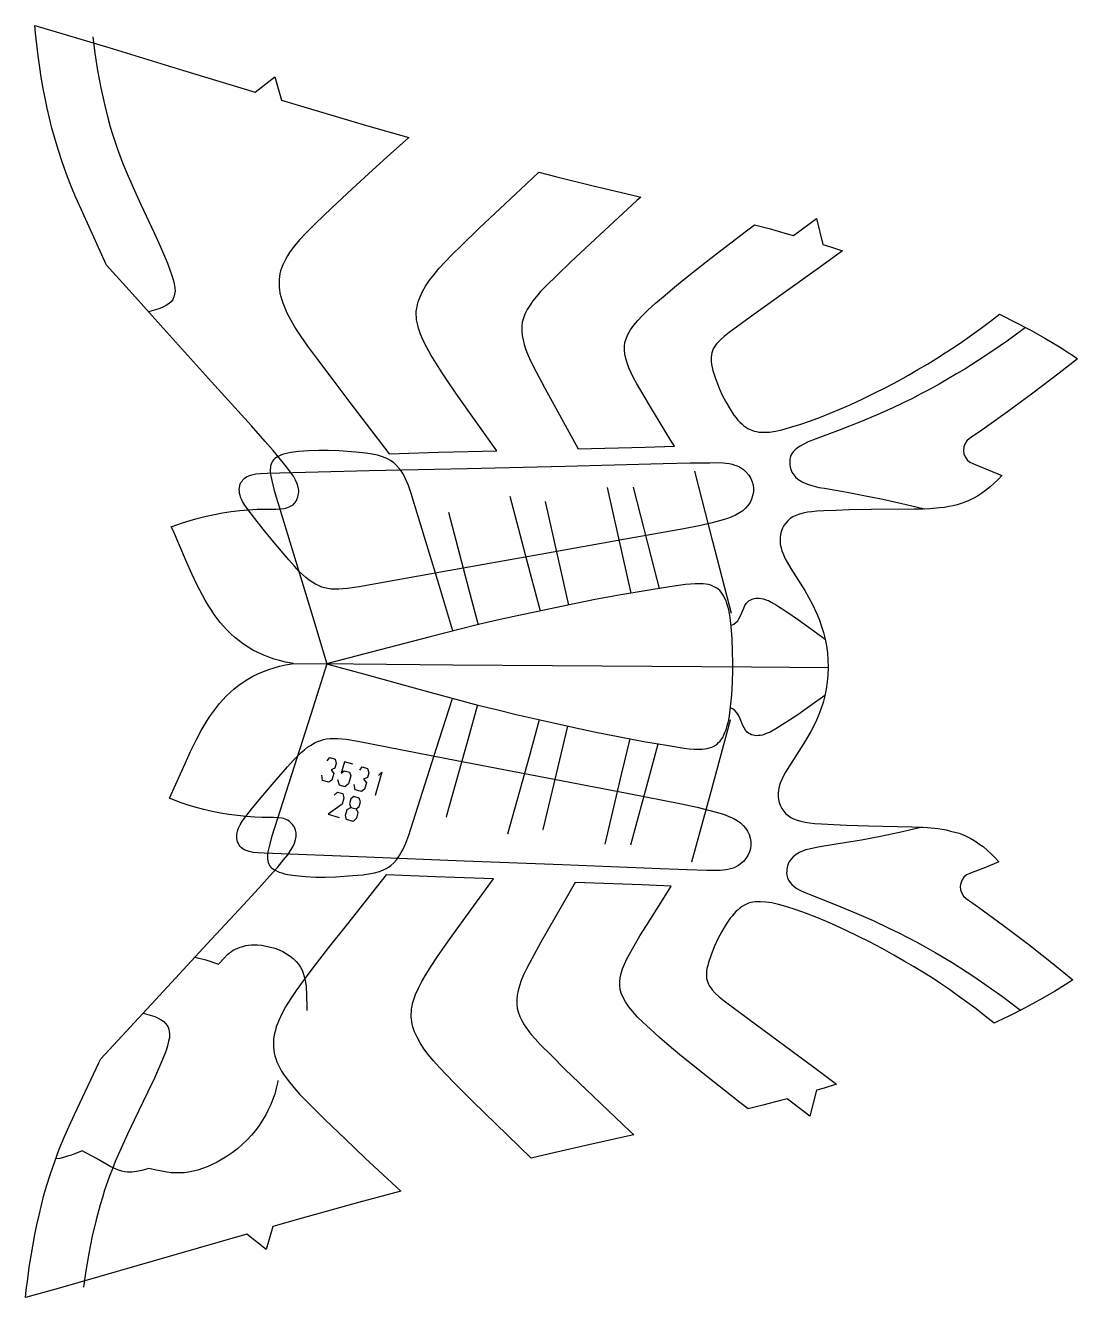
# Model space of a CAD drawing. Extents: x 0 to 536, y 0 to 385.
# Drawn here: x 204.3 to 353.5, y 186.9 to 367.2 of the extents above; entities that cross this region are included whole.
import ezdxf

# ---------------------------------------------------------------- set-up
doc = ezdxf.new("R2010")
doc.units = 0
doc.header["$MEASUREMENT"] = 0
doc.layers.add('001', color=7, linetype='CONTINUOUS')

msp = doc.modelspace()

# ---------------------------------------------------------------- linework, layer by layer
at = {"layer": '001', "color": 7, "linetype": 'CONTINUOUS'}
for points in [[(317.4, 271.275), (317.075, 270.3), (316.8, 269.55), (316.475, 268.775), (316.125, 268.05), (315.7, 267.25), (315.2, 266.35), (314.625, 265.4), (312.625, 262.275), (312.075, 261.4), (311.775, 260.85), (311.55, 260.35), (311.325, 259.825), (311.2, 259.375), (311.075, 258.85), (311.025, 258.4), (311.025, 257.925), (311.075, 257.525), (311.175, 257.075), (311.35, 256.625), (311.575, 256.225), (311.825, 255.85), (312.1, 255.525), (312.45, 255.225), (312.825, 254.975), (313.225, 254.775), (313.725, 254.575), (314.25, 254.425), (314.875, 254.3), (315.5, 254.2), (316.2, 254.125), (317.175, 254.05), (318.925, 253.95), (320.725, 253.875), (323.85, 253.775), (330, 253.65), (331.175, 253.6), (332.2, 253.525), (333.65, 253.4), (334.275, 253.3), (334.875, 253.2), (335.475, 253.05), (336.075, 252.9), (336.675, 252.725), (337.15, 252.55), (337.7, 252.3), (338.325, 252), (338.925, 251.65), (339.5, 251.25), (340.075, 250.85), (340.725, 250.3), (341.25, 249.8), (341.85, 249.2), (342.325, 248.675), (340.425, 247.9), (338.525, 247.175), (338.2, 247.05), (337.75, 246.825), (337.375, 246.5), (337.1, 246.125), (336.925, 245.675), (336.85, 245.175), (336.9, 244.7), (337.05, 244.25), (337.325, 243.825), (337.7, 243.5), (339.425, 242.275), (343, 239.65), (346.55, 236.95), (350.275, 234.025), (352.825, 231.975), (352.25, 231.575), (351.325, 231), (350.225, 230.325), (348.15, 229.125), (346.05, 227.975), (343.725, 226.8), (342.15, 226.05), (341.675, 225.825), (340.4, 226.825), (339.125, 227.825), (337.8, 228.8), (336.475, 229.75), (335.325, 230.575), (334.05, 231.45), (332.85, 232.225), (331.55, 233.05), (330.225, 233.85), (328.9, 234.625), (327.45, 235.45), (325.8, 236.375), (324, 237.325), (322.35, 238.15), (320.7, 238.95), (319.25, 239.625), (317.9, 240.225), (316.5, 240.8), (315.075, 241.35), (313.6, 241.875), (312.125, 242.35), (311.075, 242.65), (310.15, 242.85), (309.3, 242.975), (308.55, 243.025), (308.175, 243.025), (307.8, 243), (307.45, 242.95), (307.175, 242.9), (306.825, 242.8), (306.55, 242.675), (306.25, 242.525), (305.95, 242.35), (305.675, 242.15), (305.35, 241.9), (305.1, 241.675), (304.825, 241.375), (304.55, 241.05), (304.25, 240.675), (303.675, 239.85), (303.075, 238.825), (302.5, 237.775), (301.975, 236.625), (301.5, 235.375), (301.15, 234.4), (301.05, 233.975), (300.95, 233.55), (300.9, 233.15), (300.875, 232.825), (300.875, 232.475), (300.9, 232.15), (300.975, 231.875), (301.05, 231.6), (301.175, 231.325), (301.325, 231.05), (301.475, 230.8), (301.675, 230.55), (302.1, 230.075), (302.675, 229.55), (303.4, 228.975), (306.875, 226.4), (316.075, 219.6), (319.3, 217.175), (317.55, 216.625), (316.475, 216.3), (315.525, 212.65), (312.3, 215.1), (311.375, 214.85), (308.85, 214.175), (306.775, 213.675), (305.625, 214.55), (300.625, 218.5), (298.7, 220.05), (297.125, 221.35), (295.6, 222.625), (294.225, 223.8), (292.9, 225), (291.85, 225.975), (291.075, 226.725), (290.425, 227.45), (289.875, 228.125), (289.4, 228.825), (289.05, 229.475), (288.8, 230.075), (288.65, 230.6), (288.575, 231.175), (288.575, 231.675), (288.65, 232.25), (288.775, 232.875), (288.975, 233.5), (289.25, 234.2), (289.6, 234.925), (289.95, 235.6), (290.375, 236.35), (291.45, 238.175), (292.375, 239.675), (294.4, 242.85), (295.5, 244.625), (295.875, 245.225), (291.725, 245.4), (282.25, 245.775), (277.4, 237.275), (276.125, 234.95), (275.375, 233.525), (274.95, 232.65), (274.625, 231.85), (274.375, 231.125), (274.175, 230.45), (274.05, 229.8), (274, 229.15), (274, 228.525), (274.05, 227.95), (274.2, 227.4), (274.425, 226.775), (274.7, 226.175), (275.05, 225.575), (275.5, 224.925), (276, 224.275), (276.6, 223.6), (277.325, 222.8), (278.9, 221.225), (280.825, 219.3), (284.85, 215.4), (290.05, 210.475), (290.575, 209.975), (289.25, 209.7), (283.8, 208.475), (278.625, 207.275), (276.05, 206.675), (274.275, 208.4), (267.775, 214.725), (265.225, 217.275), (264, 218.525), (263.025, 219.55), (262.175, 220.5), (261.45, 221.375), (260.825, 222.2), (260.275, 223.05), (259.85, 223.825), (259.5, 224.6), (259.25, 225.3), (259.175, 225.65), (259.1, 226), (259.05, 226.375), (259.025, 226.725), (259.025, 227.1), (259.05, 227.475), (259.075, 227.85), (259.15, 228.225), (259.225, 228.6), (259.35, 229.05), (259.65, 229.875), (260.05, 230.775), (260.55, 231.725), (261.15, 232.75), (261.875, 233.9), (262.775, 235.275), (263.75, 236.675), (264.775, 238.125), (266.775, 240.875), (270.7, 246.25), (262.45, 246.575), (255.475, 246.85), (249.8, 239.675), (247.325, 236.55), (245.1, 233.65), (243.7, 231.8), (242.725, 230.45), (241.95, 229.3), (241.225, 228.15), (240.675, 227.125), (240.25, 226.2), (240.075, 225.725), (239.9, 225.275), (239.775, 224.8), (239.65, 224.35), (239.575, 223.875), (239.525, 223.55), (239.5, 223.075), (239.5, 222.75), (239.5, 222.4), (239.55, 221.975), (239.625, 221.575), (239.7, 221.2), (239.825, 220.825), (240, 220.35), (240.175, 219.975), (240.4, 219.5), (240.65, 219.025), (240.95, 218.575), (241.575, 217.675), (242.375, 216.675), (243.225, 215.725), (244.55, 214.375), (246.8, 212.175), (249.65, 209.425), (252.525, 206.7), (255.025, 204.375), (257.575, 202.025), (251.575, 200.4), (243.575, 198.175), (239.425, 196.975), (238.475, 193.725), (235.725, 195.925), (225.375, 192.925), (214.875, 189.9), (208.675, 188.125), (204.35, 186.925), (204.475, 187.975), (204.675, 189.6), (204.9, 191.225), (205.15, 192.85), (205.375, 194.225), (205.675, 195.85), (205.975, 197.225), (206.275, 198.625), (206.625, 200.025), (206.975, 201.425), (207.35, 202.725), (207.9, 204.475), (208.5, 206.2), (209.15, 207.95), (209.9, 209.75), (210.525, 211.225), (211.3, 212.875), (214.775, 220.2), (215.025, 220.775), (219.2, 225.225), (222.8, 229.125), (230.1, 237.05), (235.875, 243.225), (237.875, 245.4), (239, 246.675), (240.075, 247.9), (240.95, 248.975), (241.525, 249.675), (241.925, 250.275), (242.25, 250.825), (242.5, 251.325), (242.65, 251.825), (242.725, 252.275), (242.725, 252.525), (242.725, 252.725), (242.675, 252.975), (242.625, 253.175), (242.475, 253.575), (242.35, 253.775), (242.225, 253.975), (242.075, 254.125), (241.925, 254.275), (241.775, 254.4), (241.6, 254.525), (241.4, 254.625), (241.175, 254.725), (240.925, 254.8), (240.675, 254.85), (240.075, 254.925), (239.525, 254.95), (237.9, 254.975), (236.875, 255.025), (235.625, 255.1), (234.4, 255.225), (233.175, 255.4), (232, 255.6), (230.825, 255.825), (229.65, 256.1), (228.525, 256.4), (227.4, 256.725), (226.3, 257.1), (224.75, 257.7), (225, 258.225), (226.975, 262.625), (227.75, 264.3), (228.55, 265.925), (229.275, 267.3), (229.7, 268.025), (230.125, 268.725), (230.6, 269.425), (231, 270), (231.425, 270.575), (231.875, 271.125), (232.325, 271.65), (232.8, 272.175), (233.4, 272.75), (233.925, 273.2), (234.575, 273.7), (235.225, 274.15), (235.875, 274.575), (236.575, 274.975), (237.3, 275.325), (238.1, 275.675), (238.85, 275.95), (239.6, 276.2), (240.375, 276.425), (241.225, 276.625), (242.35, 276.8), (241.225, 277), (240.375, 277.2), (239.6, 277.425), (238.85, 277.675), (238.125, 277.975), (237.3, 278.35), (236.6, 278.7), (235.925, 279.1), (235.25, 279.55), (234.625, 280), (233.975, 280.525), (233.45, 280.975), (232.875, 281.575), (232.4, 282.075), (231.95, 282.625), (231.525, 283.175), (231.1, 283.75), (230.7, 284.35), (230.25, 285.05), (229.825, 285.75), (229.425, 286.5), (228.7, 287.875), (227.95, 289.5), (227.175, 291.2), (225.275, 295.625), (225.025, 296.15), (226.6, 296.725), (227.7, 297.075), (228.825, 297.4), (229.95, 297.675), (231.125, 297.925), (232.3, 298.15), (233.5, 298.325), (234.725, 298.475), (235.95, 298.575), (237.2, 298.65), (238.225, 298.675), (239.825, 298.675), (240.4, 298.7), (241, 298.775), (241.25, 298.825), (241.5, 298.9), (241.725, 298.975), (241.925, 299.075), (242.1, 299.2), (242.275, 299.3), (242.425, 299.45), (242.575, 299.625), (242.7, 299.8), (242.825, 300.025), (242.975, 300.425), (243.025, 300.625), (243.075, 300.875), (243.1, 301.075), (243.1, 301.325), (243.025, 301.775), (242.875, 302.275), (242.65, 302.775), (242.325, 303.325), (241.925, 303.925), (241.375, 304.65), (240.5, 305.725), (239.45, 306.975), (238.35, 308.25), (236.375, 310.475), (230.7, 316.725), (223.5, 324.75), (219.95, 328.7), (215.85, 333.225), (215.6, 333.775), (212.25, 341.175), (211.5, 342.825), (210.9, 344.325), (210.175, 346.125), (209.55, 347.875), (208.975, 349.625), (208.45, 351.375), (208.1, 352.675), (207.75, 354.075), (207.425, 355.5), (207.15, 356.9), (206.875, 358.275), (206.6, 359.9), (206.4, 361.275), (206.175, 362.9), (205.975, 364.525), (205.775, 366.15), (205.675, 367.225), (210, 365.95), (216.175, 364.1), (226.625, 360.9), (236.925, 357.75), (239.7, 359.925), (240.625, 356.65), (244.75, 355.4), (252.7, 353.05), (258.7, 351.325), (256.1, 349.025), (253.55, 346.725), (250.65, 344.05), (247.75, 341.35), (245.475, 339.175), (244.125, 337.85), (243.25, 336.9), (242.45, 335.925), (241.8, 335.025), (241.5, 334.575), (241.25, 334.125), (241, 333.65), (240.825, 333.275), (240.65, 332.8), (240.525, 332.425), (240.425, 332.05), (240.35, 331.65), (240.3, 331.225), (240.3, 330.875), (240.3, 330.55), (240.325, 330.075), (240.35, 329.75), (240.425, 329.275), (240.55, 328.825), (240.675, 328.35), (240.825, 327.9), (241, 327.425), (241.4, 326.5), (241.95, 325.45), (242.65, 324.275), (243.4, 323.125), (244.35, 321.775), (245.75, 319.875), (247.925, 316.975), (250.325, 313.8), (255.925, 306.525), (262.9, 306.725), (271.15, 306.925), (267.3, 312.35), (265.35, 315.125), (264.35, 316.575), (263.4, 318), (262.5, 319.4), (261.8, 320.55), (261.225, 321.6), (260.725, 322.55), (260.35, 323.475), (260.075, 324.3), (259.95, 324.75), (259.875, 325.125), (259.8, 325.5), (259.775, 325.875), (259.75, 326.25), (259.75, 326.625), (259.8, 326.975), (259.85, 327.325), (259.925, 327.675), (260.025, 328.05), (260.275, 328.75), (260.625, 329.525), (261.075, 330.275), (261.625, 331.1), (262.275, 331.925), (263, 332.8), (263.85, 333.725), (264.85, 334.75), (266.1, 335.975), (268.675, 338.5), (275.3, 344.725), (277.1, 346.425), (279.65, 345.775), (284.8, 344.5), (290.25, 343.2), (291.575, 342.875), (291.025, 342.4), (285.75, 337.55), (281.675, 333.725), (279.7, 331.825), (278.125, 330.275), (277.375, 329.5), (276.775, 328.8), (276.275, 328.175), (275.825, 327.525), (275.45, 326.95), (275.15, 326.325), (274.925, 325.725), (274.775, 325.15), (274.7, 324.6), (274.7, 323.95), (274.75, 323.3), (274.875, 322.65), (275.05, 322), (275.275, 321.25), (275.6, 320.45), (276, 319.575), (276.75, 318.125), (277.975, 315.8), (282.7, 307.225), (292.175, 307.475), (296.325, 307.575), (295.975, 308.175), (294.9, 309.975), (292.925, 313.175), (292.025, 314.675), (290.975, 316.525), (290.55, 317.275), (290.225, 317.975), (289.875, 318.7), (289.625, 319.4), (289.425, 320.025), (289.3, 320.65), (289.25, 321.225), (289.25, 321.725), (289.325, 322.3), (289.5, 322.825), (289.75, 323.425), (290.1, 324.075), (290.575, 324.75), (291.15, 325.425), (291.825, 326.125), (292.575, 326.875), (293.675, 327.85), (295, 329), (296.4, 330.175), (297.925, 331.425), (299.525, 332.7), (301.475, 334.225), (306.55, 338.1), (307.7, 338.95), (309.775, 338.425), (312.3, 337.7), (313.2, 337.45), (316.45, 339.85), (317.375, 336.175), (318.45, 335.85), (320.175, 335.275), (316.9, 332.9), (307.6, 326.25), (304.1, 323.7), (303.375, 323.125), (302.8, 322.625), (302.35, 322.15), (302.15, 321.9), (302, 321.65), (301.85, 321.4), (301.725, 321.125), (301.625, 320.825), (301.575, 320.55), (301.525, 320.225), (301.525, 319.9), (301.55, 319.575), (301.6, 319.175), (301.675, 318.75), (301.775, 318.325), (302.1, 317.325), (302.575, 316.075), (303.075, 314.925), (303.625, 313.875), (304.225, 312.825), (304.775, 312), (305.075, 311.625), (305.325, 311.3), (305.625, 311), (305.875, 310.75), (306.175, 310.5), (306.45, 310.3), (306.75, 310.1), (307.05, 309.95), (307.325, 309.85), (307.65, 309.725), (307.95, 309.675), (308.3, 309.6), (308.675, 309.575), (309.05, 309.575), (309.8, 309.6), (310.65, 309.725), (311.575, 309.925), (312.625, 310.225), (314.1, 310.675), (315.6, 311.175), (317.025, 311.7), (318.425, 312.25), (319.8, 312.825), (321.25, 313.475), (322.925, 314.25), (324.575, 315.075), (326.375, 315.975), (328.075, 316.875), (329.525, 317.675), (330.85, 318.45), (332.2, 319.225), (333.5, 320.025), (334.7, 320.8), (335.975, 321.625), (337.175, 322.425), (338.5, 323.375), (339.825, 324.325), (341.15, 325.3), (342.4, 326.3), (342.875, 326.075), (344.45, 325.275), (346.775, 324.075), (348.85, 322.9), (350.9, 321.675), (352, 320.975), (352.9, 320.375), (353.475, 319.975), (350.875, 317.95), (347.15, 315.1), (343.525, 312.45), (339.925, 309.875), (338.175, 308.675), (337.8, 308.35), (337.525, 307.95), (337.35, 307.5), (337.3, 307), (337.375, 306.525), (337.55, 306.075), (337.825, 305.675), (338.2, 305.35), (338.625, 305.125), (338.95, 305), (340.825, 304.25), (342.725, 303.425), (342.25, 302.925), (341.625, 302.325), (341.1, 301.825), (340.45, 301.3), (339.875, 300.9), (339.275, 300.5), (338.675, 300.175), (338.05, 299.875), (337.5, 299.65), (337, 299.475), (336.425, 299.3), (335.825, 299.15), (335.225, 299.025), (334.6, 298.925), (333.975, 298.85), (332.525, 298.725), (331.525, 298.675), (330.325, 298.65), (324.2, 298.625), (321.05, 298.575), (319.25, 298.5), (317.5, 298.425), (316.525, 298.375), (315.825, 298.3), (315.2, 298.225), (314.575, 298.1), (314.05, 297.95), (313.55, 297.775), (313.125, 297.575), (312.75, 297.325), (312.4, 297.025), (312.125, 296.7), (311.85, 296.35), (311.65, 295.95), (311.475, 295.5), (311.35, 295.05), (311.3, 294.65), (311.3, 294.175), (311.325, 293.725), (311.45, 293.2), (311.575, 292.75), (311.775, 292.225), (312, 291.725), (312.3, 291.15), (312.825, 290.275), (314.8, 287.125), (315.35, 286.175), (315.85, 285.25), (316.25, 284.45), (316.575, 283.725), (316.9, 282.925), (317.15, 282.175), (317.475, 281.2), (317.7, 280.25), (317.9, 279.3), (318.025, 278.3), (318.1, 277.35), (318.125, 276.225), (318.075, 275.125), (318, 274.175), (317.85, 273.175), (317.65, 272.225)], [(251.65, 287.675), (249.975, 287.425), (249.325, 287.375), (248.75, 287.325), (248.2, 287.325), (247.675, 287.35), (247.2, 287.425), (246.75, 287.525), (246.35, 287.625), (245.9, 287.825), (245.475, 288.025), (245, 288.325), (244.525, 288.65), (244.075, 289), (243.625, 289.4), (243.15, 289.85), (242.475, 290.575), (241.7, 291.475), (239.575, 293.975), (238.025, 295.85), (236.875, 297.325), (235.9, 298.55), (235.45, 299.225), (235.1, 299.775), (234.975, 300.075), (234.85, 300.35), (234.775, 300.65), (234.7, 300.9), (234.675, 301.2), (234.65, 301.45), (234.675, 301.7), (234.725, 301.95), (234.8, 302.2), (234.9, 302.425), (235.05, 302.65), (235.175, 302.825), (235.35, 303.025), (235.55, 303.175), (235.775, 303.3), (236, 303.4), (236.45, 303.55), (237.025, 303.65), (237.65, 303.725), (238.6, 303.75), (253.075, 304.125), (266.95, 304.45), (280.85, 304.775), (294.75, 305.125), (298.55, 305.225), (301.35, 305.25), (302.45, 305.275), (303.25, 305.225), (303.675, 305.2), (304.1, 305.125), (304.525, 305.05), (304.875, 304.925), (305.225, 304.8), (305.55, 304.65), (305.85, 304.475), (306.125, 304.275), (306.525, 303.9), (306.875, 303.5), (307.15, 303.025), (307.375, 302.55), (307.5, 302.075), (307.55, 301.6), (307.525, 301.075), (307.425, 300.575), (307.275, 300.075), (307.05, 299.6), (306.75, 299.2), (306.4, 298.8), (306.025, 298.45), (305.55, 298.125), (304.975, 297.8), (304.375, 297.55), (303.85, 297.35), (303.25, 297.15), (301.675, 296.725), (299.85, 296.3), (297.65, 295.875), (289.9, 294.5), (277.3, 292.25), (264.25, 289.925)], [(304.6, 276.325), (304.6, 276.85), (304.575, 278.55), (304.5, 280.3), (304.375, 282.025), (304.225, 283.3), (304.125, 283.9), (304.025, 284.4), (303.9, 284.875), (303.775, 285.275), (303.65, 285.65), (303.5, 286.025), (303.325, 286.35), (303.15, 286.625), (302.95, 286.9), (302.75, 287.125), (302.55, 287.325), (302.325, 287.475), (302.075, 287.625), (301.8, 287.75), (301.475, 287.875), (301.15, 287.975), (300.8, 288.025), (300.425, 288.075), (299.875, 288.1), (299.275, 288.1), (298.6, 288.05), (297.9, 287.975), (295.65, 287.65), (292.175, 287.1), (288.725, 286.525), (285.1, 285.85), (281.225, 285.075), (276.975, 284.175), (274.025, 283.55), (271.225, 282.925), (268.55, 282.3), (265.95, 281.65), (261.7, 280.575), (252.275, 278.1), (247.025, 276.75), (252.25, 275.35), (261.65, 272.725), (265.875, 271.575), (268.475, 270.9), (271.125, 270.25), (273.925, 269.575), (276.875, 268.9), (281.1, 267.95), (284.975, 267.125), (288.575, 266.4), (292, 265.75), (295.475, 265.15), (297.725, 264.775), (298.425, 264.7), (299.1, 264.65), (299.7, 264.65), (300.25, 264.65), (300.625, 264.7), (300.975, 264.75), (301.3, 264.85), (301.625, 264.95), (301.925, 265.075), (302.15, 265.225), (302.375, 265.375), (302.6, 265.575), (302.8, 265.8), (303, 266.075), (303.175, 266.325), (303.35, 266.675), (303.5, 267.025), (303.65, 267.4), (303.775, 267.8), (303.9, 268.275), (304.025, 268.775), (304.125, 269.375), (304.275, 270.65), (304.45, 272.35), (304.55, 274.125), (304.6, 275.825)], [(251.475, 265.775), (264.05, 263.35), (277.075, 260.825), (289.65, 258.4), (297.35, 256.9), (299.55, 256.425), (301.375, 255.975), (302.95, 255.525), (303.525, 255.325), (304.05, 255.125), (304.65, 254.85), (305.225, 254.525), (305.7, 254.2), (306.075, 253.85), (306.425, 253.45), (306.7, 253.025), (306.925, 252.55), (307.075, 252.05), (307.175, 251.55), (307.175, 251.025), (307.125, 250.55), (306.975, 250.075), (306.75, 249.6), (306.475, 249.15), (306.125, 248.75), (305.7, 248.375), (305.425, 248.175), (305.15, 248.025), (304.8, 247.85), (304.45, 247.725), (304.1, 247.625), (303.675, 247.55), (303.25, 247.5), (302.825, 247.45), (302.025, 247.45), (300.925, 247.45), (298.125, 247.55), (294.325, 247.7), (280.425, 248.25), (266.55, 248.775), (252.675, 249.325), (238.2, 249.9), (237.275, 249.95), (236.625, 250.025), (236.05, 250.125), (235.625, 250.275), (235.375, 250.4), (235.175, 250.525), (234.975, 250.675), (234.8, 250.875), (234.65, 251.05), (234.525, 251.275), (234.425, 251.5), (234.35, 251.775), (234.325, 252), (234.3, 252.275), (234.3, 252.525), (234.35, 252.8), (234.4, 253.05), (234.5, 253.35), (234.625, 253.625), (234.775, 253.925), (235.1, 254.475), (235.575, 255.125), (236.55, 256.35), (237.75, 257.8), (239.325, 259.65), (241.475, 262.125), (242.275, 263.025), (242.95, 263.725), (243.45, 264.175), (243.9, 264.575), (244.35, 264.925), (244.825, 265.225), (245.3, 265.525), (245.75, 265.725), (246.2, 265.9), (246.6, 266.025), (247.025, 266.1), (247.525, 266.15), (248.025, 266.175), (248.6, 266.175), (249.175, 266.125), (249.825, 266.05)]]:
    msp.add_lwpolyline(points, close=True, dxfattribs=at)
for points in [[(213.9, 365.625), (214.2, 363.3), (214.575, 360.825), (215.025, 358.375), (215.55, 356.05), (216.075, 353.925), (216.375, 352.875), (216.7, 351.825), (217.35, 349.85), (217.725, 348.8), (218.125, 347.75), (218.9, 345.85), (219.8, 343.825), (220.725, 341.85), (222.6, 337.825), (223.5, 335.85), (224.475, 333.525), (224.825, 332.6), (225.075, 331.925), (225.3, 331.225), (225.45, 330.6), (225.525, 330.05), (225.55, 329.575), (225.5, 329.15), (225.4, 328.725), (225.3, 328.525), (225.225, 328.375), (225, 328.075), (224.7, 327.8), (224.35, 327.575), (223.925, 327.35), (223.4, 327.125), (222.8, 326.925), (221.8, 326.65)], [(221.8, 326.65), (221.812, 326.65)], [(221.8, 326.65), (221.812, 326.65)], [(346.1, 324.425), (345.525, 323.975), (343.525, 322.525), (341.475, 321.1), (339.4, 319.725), (337.5, 318.525), (336.325, 317.825), (335.05, 317.075), (333.875, 316.4), (332.575, 315.675), (331.275, 315), (329.975, 314.325), (328.675, 313.7), (327.275, 313.025), (325.05, 312.025), (322.7, 311.025), (319.85, 309.925), (315.9, 308.425), (315.2, 308.15), (314.6, 307.85), (314.15, 307.6), (313.775, 307.35), (313.45, 307.075), (313.175, 306.775), (312.95, 306.45), (312.8, 306.125), (312.7, 305.775), (312.675, 305.45), (312.675, 305.2), (312.7, 304.95), (312.725, 304.675), (312.8, 304.425), (312.875, 304.175), (313, 303.925), (313.1, 303.725), (313.25, 303.525), (313.55, 303.175), (313.725, 303), (313.975, 302.825), (314.45, 302.525), (314.975, 302.3), (315.35, 302.15), (315.8, 302), (316.825, 301.75), (317.6, 301.625), (320.8, 301.075), (323.2, 300.625), (325.875, 300.075), (328.55, 299.475), (330.6, 299), (331.8, 298.7)], [(264.95, 281.4), (262.8, 288.5), (259.025, 300.875), (258.625, 302.025), (258.225, 302.95), (258.025, 303.375), (257.825, 303.725), (257.6, 304.1), (257.375, 304.4), (256.95, 304.85), (256.55, 305.225), (256.1, 305.55), (255.55, 305.85), (254.95, 306.075), (254.25, 306.3), (253.475, 306.475), (252.575, 306.6), (251.2, 306.75), (248.775, 306.925), (247.275, 307), (245.95, 307), (244.475, 306.95), (243.075, 306.85), (241.975, 306.7), (241.525, 306.6), (241.1, 306.5), (240.775, 306.4), (240.45, 306.275), (240.175, 306.125), (239.95, 306), (239.7, 305.825), (239.525, 305.65), (239.375, 305.475), (239.275, 305.275), (239.175, 305.05), (239.1, 304.825), (239.075, 304.55), (239.05, 304.25), (239.05, 303.925), (239.1, 303.575), (239.25, 302.75), (239.625, 301.325), (244.9, 283.975), (247.075, 276.75), (244.8, 269.575), (239.25, 252.3), (238.875, 250.875), (238.7, 250.075), (238.65, 249.725), (238.65, 249.4), (238.65, 249.075), (238.7, 248.825), (238.75, 248.575), (238.85, 248.35), (238.95, 248.175), (239.1, 247.975), (239.275, 247.8), (239.5, 247.625), (239.725, 247.5), (240.025, 247.35), (240.325, 247.225), (240.675, 247.1), (241.075, 247), (241.55, 246.9), (242.625, 246.725), (244.025, 246.6), (245.5, 246.525), (246.825, 246.525), (248.325, 246.575), (250.775, 246.725), (252.15, 246.85), (253.025, 246.975), (253.825, 247.125), (254.525, 247.325), (255.1, 247.55), (255.675, 247.85), (256.125, 248.15), (256.55, 248.525), (256.95, 248.975), (257.175, 249.275), (257.425, 249.65), (257.625, 250), (257.85, 250.4), (258.25, 251.325), (258.675, 252.475), (262.625, 264.775), (264.875, 271.85)], [(304.425, 283.875), (301.8, 294.075), (299.225, 304.05)], [(299.225, 304.05), (299.238, 304.05)], [(299.225, 304.05), (299.238, 304.05)], [(286.825, 301.725), (289.025, 291.825), (290.15, 286.75)], [(294.2, 287.425), (293.075, 291.825), (290.525, 301.8)], [(290.525, 301.8), (290.538, 301.8)], [(290.525, 301.8), (290.538, 301.8)], [(273.025, 300.5), (275.9, 289.525), (277.3, 284.25)], [(278.025, 299.775), (280.225, 289.875), (281.3, 285.075)], [(264.325, 298.225), (267.2, 287.25), (268.5, 282.275)], [(331.8, 298.7), (331.812, 298.7)], [(331.8, 298.7), (331.812, 298.7)], [(251.65, 287.675), (251.662, 287.675)], [(251.65, 287.675), (251.662, 287.675)], [(290.15, 286.75), (290.163, 286.75)], [(290.15, 286.75), (290.163, 286.75)], [(281.3, 285.075), (281.312, 285.075)], [(281.3, 285.075), (281.312, 285.075)], [(304.35, 282.175), (304.75, 282.375), (305.05, 282.6), (305.3, 282.85), (305.475, 283.125), (305.675, 283.475), (306.15, 284.625), (306.325, 285), (306.55, 285.325), (306.8, 285.6), (306.95, 285.725), (307.15, 285.825), (307.375, 285.925), (307.625, 286), (307.85, 286.05), (308.125, 286.05), (308.35, 286.05), (308.625, 286.025), (308.95, 285.95), (309.3, 285.825), (309.65, 285.7), (310.05, 285.5), (310.825, 285.05), (312.25, 284.125), (313.925, 283), (315.625, 281.775), (317.7, 280.225)], [(277.3, 284.25), (277.312, 284.25)], [(277.3, 284.25), (277.312, 284.25)], [(268.5, 282.275), (268.512, 282.275)], [(268.5, 282.275), (268.512, 282.275)], [(317.7, 280.225), (317.712, 280.225)], [(317.7, 280.225), (317.712, 280.225)], [(242.35, 276.8), (250.825, 276.725), (264.925, 276.625), (279.05, 276.525), (293.15, 276.425), (307.275, 276.325), (318.125, 276.225)], [(304.6, 276.325), (304.613, 276.325)], [(304.6, 276.325), (304.613, 276.325)], [(318.125, 276.225), (318.137, 276.225)], [(318.125, 276.225), (318.137, 276.225)], [(268.425, 270.925), (267.05, 265.975), (264, 255.05)], [(264.875, 271.85), (264.887, 271.85)], [(264.875, 271.85), (264.887, 271.85)], [(317.65, 272.25), (315.55, 270.725), (313.825, 269.525), (312.15, 268.425), (310.7, 267.525), (309.9, 267.075), (309.5, 266.9), (309.15, 266.775), (308.8, 266.65), (308.5, 266.6), (308.225, 266.575), (307.975, 266.55), (307.7, 266.575), (307.475, 266.625), (307.25, 266.7), (307.025, 266.8), (306.825, 266.925), (306.65, 267.05), (306.4, 267.325), (306.2, 267.65), (306.025, 268.025), (305.575, 269.175), (305.375, 269.525), (305.2, 269.8), (304.95, 270.075), (304.675, 270.3), (304.275, 270.5)], [(304.275, 270.5), (304.288, 270.5)], [(304.275, 270.5), (304.288, 270.5)], [(317.4, 271.275), (317.413, 271.275)], [(317.4, 271.275), (317.413, 271.275)], [(277.175, 268.825), (275.725, 263.575), (272.675, 252.625)], [(298.825, 248.7), (301.525, 258.65), (304.3, 268.8)], [(304.3, 268.8), (304.312, 268.8)], [(304.3, 268.8), (304.312, 268.8)], [(281.175, 267.925), (280.025, 263.15), (277.7, 253.275)], [(251.475, 265.775), (251.488, 265.775)], [(251.475, 265.775), (251.488, 265.775)], [(290, 266.125), (288.8, 261.075), (286.45, 251.2)], [(290.15, 251.075), (292.85, 261.025), (294.05, 265.4)], [(294.05, 265.4), (294.062, 265.4)], [(294.05, 265.4), (294.062, 265.4)], [(247.1, 263), (247.475, 263.475), (248.25, 263.25), (248.4, 262.625), (248.2, 261.95), (247.675, 261.725), (248.075, 261.2), (247.8, 260.275), (247.375, 259.95), (246.475, 260.225), (246.35, 260.975)], [(250.775, 262.525), (249.55, 262.875), (249.1, 261.25), (249.525, 261.575), (250.275, 261.375), (250.475, 260.85), (250.15, 259.75), (249.625, 259.325), (248.85, 259.525), (248.65, 260.3)], [(251.725, 261.675), (252.1, 262.15), (252.85, 261.925), (253, 261.3), (252.825, 260.65), (252.275, 260.4), (252.675, 259.875), (252.425, 258.975), (252, 258.65), (251.075, 258.9), (250.95, 259.65)], [(246.35, 260.975), (246.363, 260.975)], [(246.35, 260.975), (246.363, 260.975)], [(248.65, 260.3), (248.662, 260.3)], [(248.65, 260.3), (248.662, 260.3)], [(250.95, 259.65), (250.963, 259.65)], [(250.95, 259.65), (250.963, 259.65)], [(254.4, 260.925), (254.85, 261.375), (253.925, 258.1)], [(248.1, 258.125), (248.575, 258.575), (249.35, 258.35), (249.5, 257.725), (249.25, 256.85), (247.25, 255.425), (248.8, 254.975)], [(251.225, 256.175), (251.65, 256.525), (251.85, 257.2), (251.65, 257.7), (250.9, 257.925), (250.45, 257.6), (250.275, 256.925), (250.45, 256.4), (251.225, 256.175), (251.475, 255.65), (251.25, 254.85), (250.8, 254.4), (249.875, 254.675), (249.725, 255.3), (249.95, 256.075), (250.45, 256.4)], [(253.925, 258.1), (253.938, 258.1)], [(253.925, 258.1), (253.938, 258.1)], [(250.45, 256.4), (250.463, 256.4)], [(250.45, 256.4), (250.463, 256.4)], [(248.8, 254.975), (248.812, 254.975)], [(248.8, 254.975), (248.812, 254.975)], [(264, 255.05), (264.012, 255.05)], [(264, 255.05), (264.012, 255.05)], [(272.675, 252.625), (272.688, 252.625)], [(272.675, 252.625), (272.688, 252.625)], [(277.7, 253.275), (277.712, 253.275)], [(277.7, 253.275), (277.712, 253.275)], [(331.45, 253.575), (330.25, 253.3), (328.225, 252.825), (325.525, 252.275), (322.85, 251.775), (320.425, 251.375), (317.225, 250.875), (316.45, 250.725), (315.425, 250.5), (314.975, 250.375), (314.6, 250.225), (314.075, 250), (313.575, 249.725), (313.35, 249.525), (313.15, 249.375), (312.85, 249.025), (312.7, 248.825), (312.575, 248.625), (312.475, 248.375), (312.375, 248.125), (312.3, 247.875), (312.275, 247.625), (312.25, 247.35), (312.225, 247.1), (312.275, 246.775), (312.35, 246.425), (312.5, 246.1), (312.725, 245.775), (313, 245.475), (313.325, 245.2), (313.675, 244.925), (314.125, 244.675), (314.725, 244.375), (315.425, 244.075), (319.35, 242.525), (322.175, 241.375), (324.5, 240.35), (326.725, 239.3), (328.125, 238.625), (329.4, 237.975), (330.7, 237.275), (331.975, 236.575), (333.275, 235.85), (334.45, 235.15), (335.7, 234.4), (336.875, 233.65), (338.75, 232.425), (340.8, 231.025), (342.825, 229.575), (344.825, 228.1), (345.4, 227.65)], [(286.45, 251.2), (286.462, 251.2)], [(286.45, 251.2), (286.462, 251.2)], [(228.375, 235.175), (229.9, 234.775), (231.7, 234.175), (232.45, 235), (233, 235.55), (233.275, 235.775), (233.55, 235.975), (233.8, 236.15), (234.125, 236.3), (234.45, 236.45), (234.8, 236.575), (235.15, 236.7), (235.575, 236.8), (235.95, 236.85), (236.375, 236.9), (236.775, 236.9), (237.225, 236.9), (237.8, 236.85), (238.45, 236.75), (239.1, 236.6), (239.7, 236.425), (240.3, 236.2), (240.825, 235.95), (241.375, 235.625), (241.85, 235.325), (242.3, 234.975), (242.7, 234.575), (243.05, 234.175), (243.325, 233.775), (243.55, 233.35), (243.725, 232.925), (243.875, 232.425), (244, 231.9), (244.125, 231), (244.2, 229.725), (244.25, 228.025), (244.25, 227.675)], [(221.05, 227.25), (222.05, 226.95), (222.675, 226.75), (223.175, 226.525), (223.6, 226.3), (223.95, 226.05), (224.225, 225.775), (224.45, 225.475), (224.55, 225.325), (224.625, 225.1), (224.725, 224.7), (224.775, 224.25), (224.75, 223.8), (224.65, 223.25), (224.5, 222.625), (224.275, 221.95), (224, 221.25), (223.625, 220.325), (222.625, 218.025), (221.7, 216.075), (219.75, 212.075), (218.8, 210.1), (217.9, 208.075), (217.075, 206.2), (216.675, 205.175), (216.275, 204.125), (215.575, 202.15), (215.25, 201.125), (214.95, 200.075), (214.375, 197.95), (213.825, 195.625), (213.35, 193.175), (212.925, 190.725), (212.575, 188.4)], [(244.25, 227.675), (244.262, 227.675)], [(244.25, 227.675), (244.262, 227.675)], [(345.4, 227.65), (345.413, 227.65)], [(345.4, 227.65), (345.413, 227.65)], [(240.125, 217.675), (240.1, 217.525), (239.9, 216.625), (239.675, 215.775), (239.425, 215.05), (239.125, 214.3), (238.775, 213.55), (238.4, 212.825), (237.95, 212.05), (237.475, 211.325), (236.95, 210.625), (236.4, 209.95), (235.75, 209.25), (235.125, 208.65), (234.4, 208.025), (233.65, 207.45), (232.925, 206.95), (232.225, 206.525), (231.525, 206.125), (230.8, 205.775), (230.125, 205.475), (229.425, 205.2), (228.8, 205), (228.1, 204.825), (227.45, 204.7), (226.875, 204.625), (226.275, 204.6), (225.65, 204.6), (225.025, 204.625), (224.4, 204.7), (223.7, 204.825), (222.875, 204.975), (221.825, 205.2), (220.825, 204.95), (220.075, 204.8), (219.425, 204.7), (218.825, 204.7), (218.425, 204.75), (218, 204.825), (217.55, 204.975), (217.1, 205.175), (216.475, 205.475), (214.4, 206.65), (212.4, 207.7), (210.875, 207.125), (210.3, 206.95), (209.75, 206.775), (209.225, 206.65), (208.625, 206.575)], [(208.625, 206.575), (208.637, 206.575)], [(208.625, 206.575), (208.637, 206.575)], [(212.575, 188.4), (212.588, 188.4)], [(212.575, 188.4), (212.588, 188.4)]]:
    msp.add_lwpolyline(points, dxfattribs=at)

doc.saveas('drawing.dxf')
